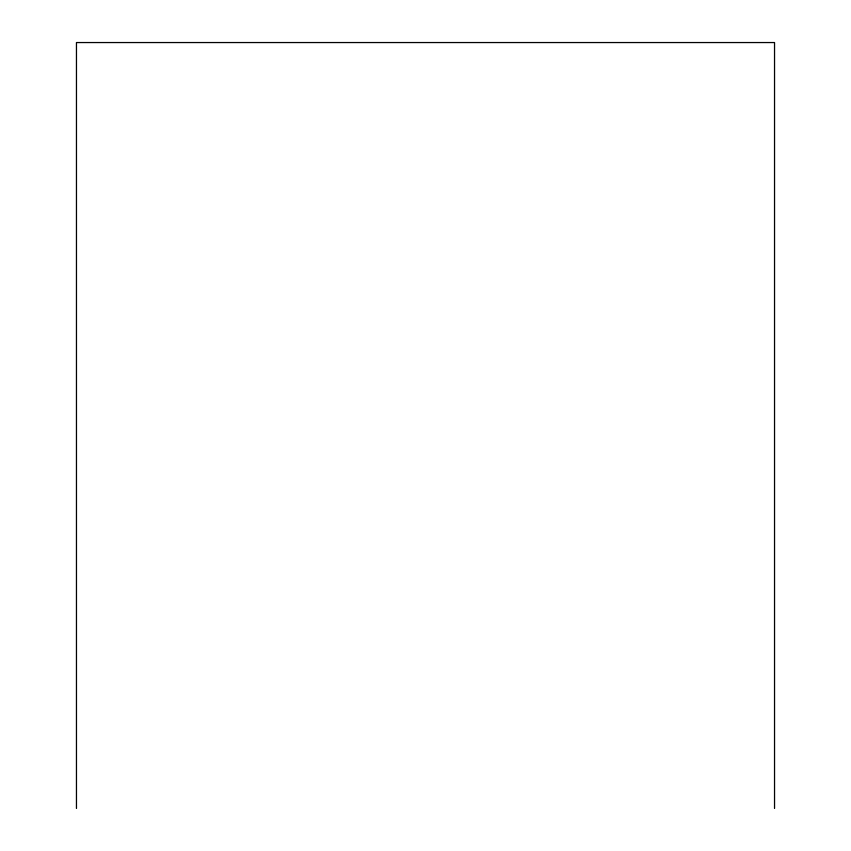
<?xml version="1.0" encoding="UTF-8"?>
<svg xmlns="http://www.w3.org/2000/svg" width="851" height="851" viewBox="0 0 851 851"><rect width="100%" height="100%" fill="white"/><g stroke="black" fill="none" stroke-linecap="round" stroke-linejoin="round"><path stroke-width="1.28" d="M774.538 808.45L774.538 42.55L76.462 42.55L76.462 808.45"/></g></svg>
